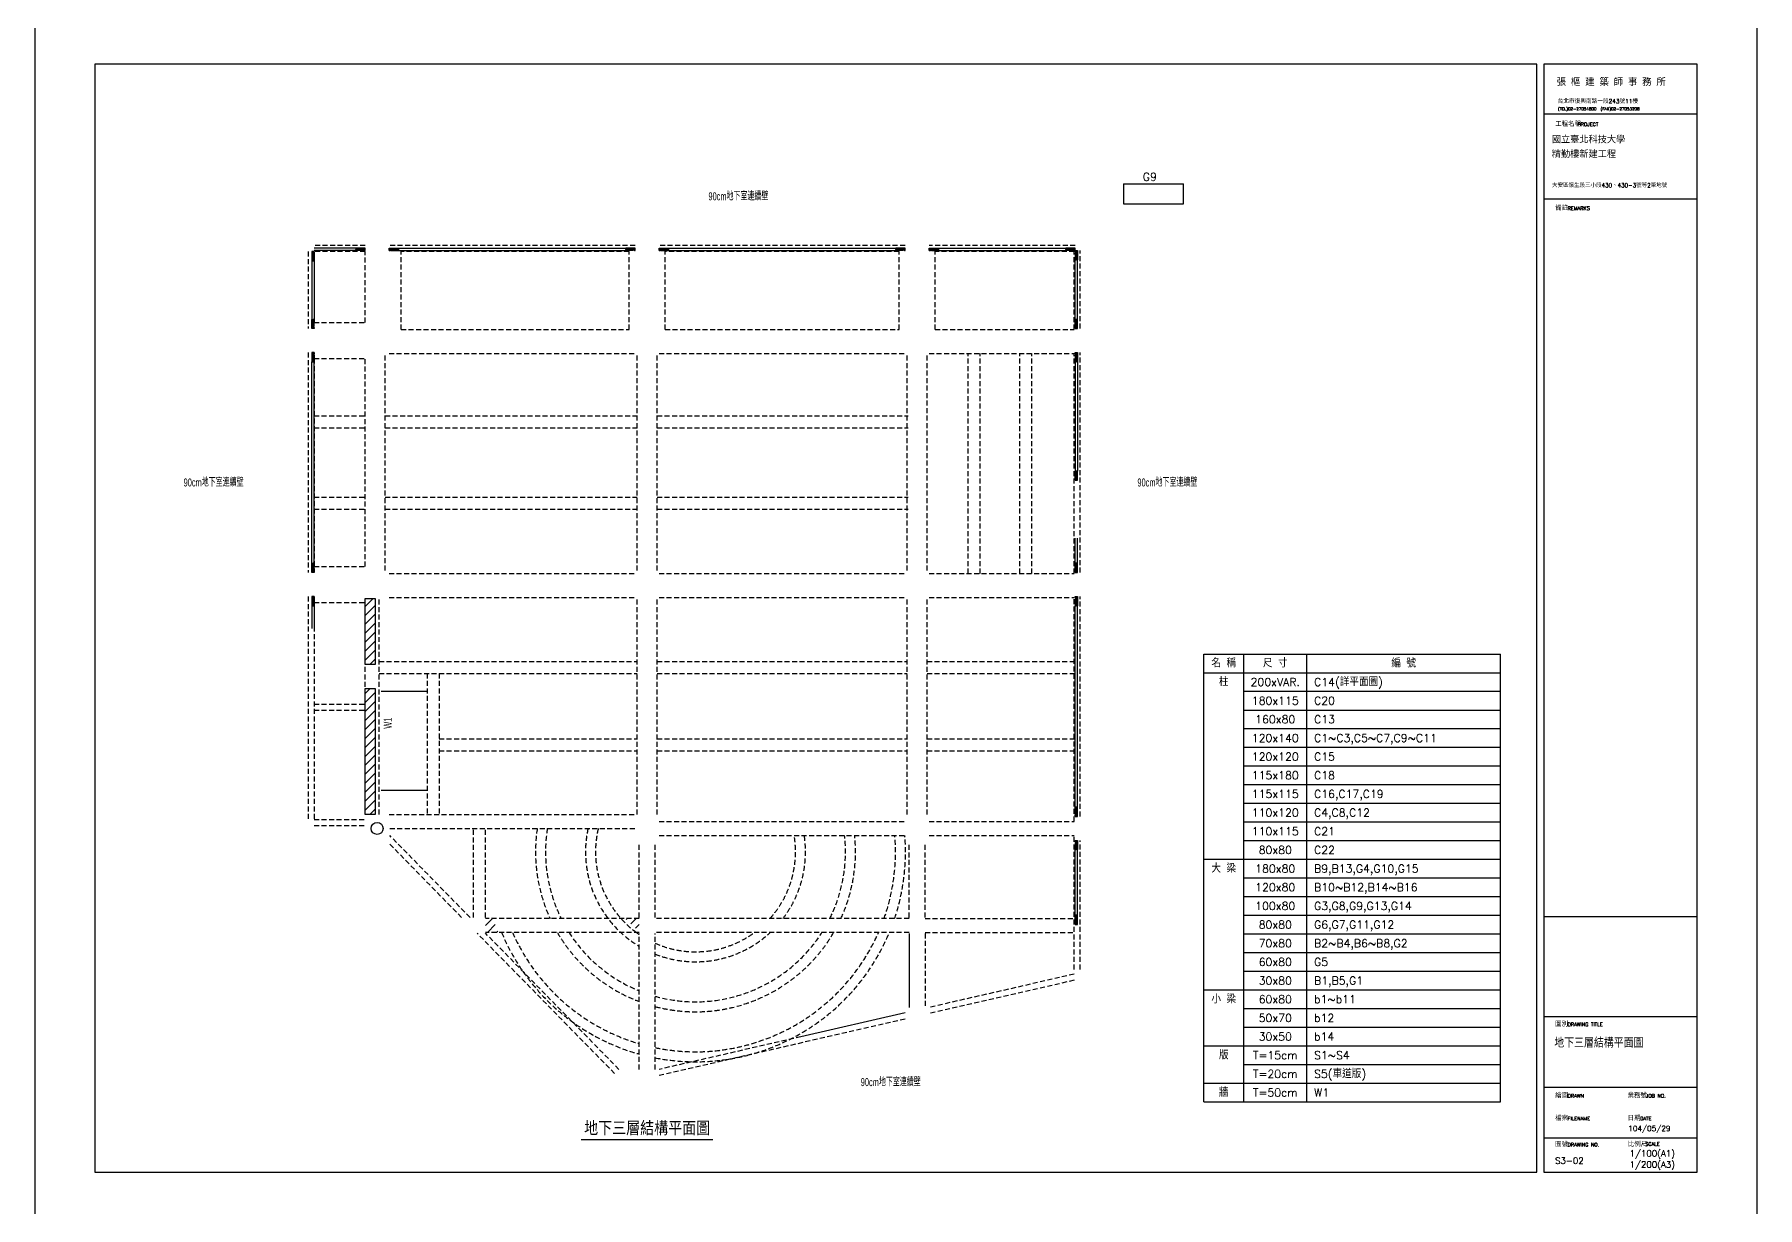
# Model space of a CAD drawing. Header units: millimetres. Extents: x -6716 to 14417, y -6142 to 137521.
# Drawn here: x -2 to 8613, y 118393 to 124260 of the extents above; entities that cross this region are included whole.
import ezdxf
from ezdxf.enums import TextEntityAlignment as Align

# ---------------------------------------------------------------- set-up
doc = ezdxf.new("R2010")
doc.units = ezdxf.units.MM
doc.header["$LTSCALE"] = 100
doc.linetypes.add('CENTER', pattern=[2, 1.25, -0.25, 0.25, -0.25])
doc.linetypes.add('HIDDEN', pattern=[0.375, 0.25, -0.125])
for name, color, linetype in [('0-BEAM01', 4, 'HIDDEN'), ('0-BEAM02', 241, 'HIDDEN'), ('0-HATCH', 9, 'Continuous'), ('0-NOTES', 7, 'Continuous'), ('0-TEXTN', 4, 'Continuous'), ('0-TEXTW', 3, 'Continuous'), ('0-WALL', 7, 'HIDDEN'), ('0-施工圖框$0$TEXT-圖框', 3, 'Continuous'), ('0-施工圖框$0$圖框', 7, 'Continuous'), ('A-DOOR', 4, 'Continuous'), ('A-復璧', 3, 'Continuous'), ('CTEXT', 7, 'Continuous'), ('TEXT-標題', 3, 'Continuous'), ('TITLE', 7, 'Continuous')]:
    doc.layers.add(name, color=color, linetype=linetype)
for name, color, linetype, lineweight in [('RA-Beam-Name', 2, 'CENTER', 0), ('RA-Floor-Origin', 3, 'Continuous', 30), ('RA-Floor.BoundingBox', 55, 'Continuous', 20)]:
    doc.layers.add(name, color=color, linetype=linetype, lineweight=lineweight)
doc.styles.add('0-施工圖框$0$TXT', font='romans.shx', dxfattribs={"bigfont": 'chineset.shx'})
doc.styles.add('3-AUCAD', font='aucad.shx', dxfattribs={"width": 0.67, "height": 30, "bigfont": 'single.shx'})

msp = doc.modelspace()

# ---------------------------------------------------------------- hatches: boundary and pattern name
at = {"layer": '0-HATCH'}
h = msp.add_hatch(dxfattribs=at)
h.set_pattern_fill('ANSI31', color=256, scale=10, style=0)
h.set_pattern_definition([(45, (3e-06, 19170), (-22.45064, 22.45064), [])])
h.paths.add_polyline_path([(1700.8, 121109), (1650.8, 121109), (1650.8, 121439), (1700.8, 121439)])
h = msp.add_hatch(dxfattribs=at)
h.set_pattern_fill('ANSI31', color=256, scale=10, style=0)
h.set_pattern_definition([(45, (-3e-06, 18420), (-22.45064, 22.45064), [])])
h.paths.add_polyline_path([(1700.8, 120359), (1650.8, 120359), (1650.8, 120989), (1700.8, 120989)])
h = msp.add_hatch(dxfattribs=at)
h.set_pattern_fill('ANSI31', color=256, scale=10, style=0)
h.paths.add_polyline_path([(2291.1, 119839), (2252.6, 119839), (2252.6, 119769), (2316.9, 119769, -0.01752)])
h = msp.add_hatch(dxfattribs=at)
h.set_pattern_fill('ANSI31', color=256, scale=10, style=0)
h.paths.add_polyline_path([(3020.8, 119839), (2950.3, 119839, 0.048261), (3020.8, 119777.6)])

# ---------------------------------------------------------------- linework, layer by layer
for p, q in [((5442.7, 123513.5), (5742.7, 123513.5)), ((5442.7, 123513.5), (5442.7, 123413.5)), ((5742.7, 123413.5), (5742.7, 123513.5)), ((5442.7, 123413.5), (5742.7, 123413.5)), ((1960.8, 120974), (1730.8, 120974)), ((1960.8, 120479), (1730.8, 120479))]:
    msp.add_line(p, q)
at = {"layer": '0-BEAM01'}
for p, q in [((1650.8, 123204), (1395.8, 123204)), ((3000.8, 123204), (1770.8, 123204)), ((4350.8, 123204), (3120.8, 123204)), ((5200.8, 123204), (4470.8, 123204)), ((1365.8, 123174), (1365.8, 122789)), ((1650.8, 123174), (1395.8, 123174)), ((1395.8, 123174), (1395.8, 122819)), ((1650.8, 122819), (1650.8, 123174)), ((2970.8, 123174), (1830.8, 123174)), ((1830.8, 122784), (1830.8, 123174)), ((2970.8, 122784), (2970.8, 123174)), ((4320.8, 123174), (3150.8, 123174)), ((3150.8, 122784), (3150.8, 123174)), ((4320.8, 122784), (4320.8, 123174)), ((5195.8, 123174), (4500.8, 123174)), ((4500.8, 122784), (4500.8, 123174)), ((5195.8, 122784), (5195.8, 123174)), ((5225.8, 122789), (5225.8, 123179)), ((1395.8, 122819), (1650.8, 122819)), ((1830.8, 122784), (2970.8, 122784)), ((3150.8, 122784), (4320.8, 122784)), ((4500.8, 122784), (5195.8, 122784)), ((1365.8, 122669), (1365.8, 121569)), ((1395.8, 122639), (1395.8, 121569)), ((1395.8, 122639), (1650.8, 122639)), ((1650.8, 121599), (1650.8, 122639)), ((1750.8, 121579), (1750.8, 122659)), ((1770.8, 122664), (3000.8, 122664)), ((3010.8, 121579), (3010.8, 122659)), ((3110.8, 121579), (3110.8, 122659)), ((3120.8, 122664), (4350.8, 122664)), ((4360.8, 121579), (4360.8, 122659)), ((4460.8, 121579), (4460.8, 122659)), ((4470.8, 122664), (5195.8, 122664)), ((5195.8, 121564), (5195.8, 122664)), ((5225.8, 121569), (5225.8, 122669)), ((1395.8, 121599), (1650.8, 121599)), ((1770.8, 121564), (3000.8, 121564)), ((3120.8, 121564), (4350.8, 121564)), ((4470.8, 121564), (5195.8, 121564)), ((1365.8, 121449), (1365.8, 120334)), ((1395.8, 121449), (1395.8, 120334)), ((1395.8, 121419), (1650.8, 121419)), ((1650.8, 120359), (1650.8, 121439)), ((1720.8, 120359), (1720.8, 121439)), ((1770.8, 121444), (3000.8, 121444)), ((3010.8, 120359), (3010.8, 121439)), ((3110.8, 120359), (3110.8, 121439)), ((3120.8, 121444), (4350.8, 121444)), ((4360.8, 120359), (4360.8, 121439)), ((4460.8, 120359), (4460.8, 121439)), ((4470.8, 121444), (5195.8, 121444)), ((5195.8, 120324), (5195.8, 121444)), ((5225.8, 120349), (5225.8, 121449)), ((1770.8, 120359), (3000.8, 120359)), ((1395.8, 120334), (1650.8, 120334)), ((1395.8, 120304), (1650.8, 120304)), ((1773.6, 120289), (3000.8, 120289)), ((2192.6, 119844), (2192.6, 120289)), ((2252.6, 119844), (2252.6, 120289)), ((3120.8, 120324), (4350.8, 120324)), ((4470.8, 120324), (5195.8, 120324)), ((2133.3, 119844), (1765.9, 120219)), ((2175.3, 119844), (1773.6, 120254)), ((3020.8, 119844), (3020.8, 120219)), ((3100.8, 119844), (3100.8, 120219)), ((3120.8, 120254), (4350.8, 120254)), ((4370.8, 119844), (4370.8, 120219)), ((4450.8, 119844), (4450.8, 120219)), ((4470.8, 120254), (5195.8, 120254)), ((5195.8, 119584), (5195.8, 120254)), ((5225.8, 119584), (5225.8, 120229)), ((3020.8, 119839), (2252.6, 119839)), ((4370.8, 119839), (3100.8, 119839)), ((4450.8, 119839), (5195.8, 119839)), ((2898.1, 119063.4), (2211.7, 119764)), ((3020.8, 119769), (2252.6, 119769)), ((2919.5, 119084.4), (2252.6, 119765.1)), ((3020.8, 119084.4), (3020.8, 119764)), ((4370.8, 119769), (3100.8, 119769)), ((3100.8, 119084.4), (3100.8, 119764)), ((4450.8, 119769), (5195.8, 119769)), ((4450.8, 119764), (4450.8, 119394.1)), ((5195.8, 119560.4), (4470.8, 119394.1)), ((5195.8, 119529.6), (4470.8, 119363.3)), ((4350.8, 119335.8), (3120.8, 119053.6)), ((3830, 119247.1), (3120.8, 119084.4))]:
    msp.add_line(p, q, dxfattribs=at)
at = {"layer": '0-BEAM01', "linetype": 'Continuous'}
for p, q in [((4370.8, 119764), (4370.8, 119394.1)), ((4350.8, 119366.6), (3830, 119247.1))]:
    msp.add_line(p, q, dxfattribs=at)
at = {"layer": '0-BEAM02'}
for p, q in [((4665.8, 121564), (4665.8, 122664)), ((4725.8, 121564), (4725.8, 122664)), ((4923.8, 121564), (4923.8, 122664)), ((4983.8, 121564), (4983.8, 122664)), ((1395.8, 122352.3), (1650.8, 122352.3)), ((1750.8, 122352.3), (3010.8, 122352.3)), ((3110.8, 122352.3), (4365.8, 122352.3)), ((1395.8, 122292.3), (1650.8, 122292.3)), ((1750.8, 122292.3), (3010.8, 122292.3)), ((3110.8, 122292.3), (4365.8, 122292.3)), ((1395.8, 121945.6), (1650.8, 121945.6)), ((1750.8, 121945.6), (3010.8, 121945.6)), ((3110.8, 121945.6), (4365.8, 121945.6)), ((1395.8, 121885.6), (1650.8, 121885.6)), ((1750.8, 121885.6), (3010.8, 121885.6)), ((3110.8, 121885.6), (4365.8, 121885.6)), ((1720.8, 121124), (3010.8, 121124)), ((1720.8, 121064), (3010.8, 121064)), ((1960.8, 121064), (1960.8, 120359)), ((2020.8, 121064), (2020.8, 120359)), ((3110.8, 121124), (4360.8, 121124)), ((3110.8, 121064), (4360.8, 121064)), ((4460.8, 121124), (5195.8, 121124)), ((4460.8, 121064), (5195.8, 121064)), ((1395.8, 120911), (1650.8, 120911)), ((1395.8, 120881), (1650.8, 120881)), ((2020.8, 120736.5), (3010.8, 120736.5)), ((3110.8, 120736.5), (4360.8, 120736.5)), ((4460.8, 120736.5), (5195.8, 120736.5)), ((2020.8, 120676.5), (3010.8, 120676.5)), ((3110.8, 120676.5), (4360.8, 120676.5)), ((4460.8, 120676.5), (5195.8, 120676.5))]:
    msp.add_line(p, q, dxfattribs=at)
msp.add_lwpolyline([(3100.8, 119141.9, 0.110738), (3560.1, 119154.4, 0.236448), (4272, 119769)], format="xyb", dxfattribs=at)
for radius, start, end in [(800, 171.61796, 204.62813), (750, 171.05472, 206.39192), (550, 167.75846, 239.17744), (500, 166.5123, 235.69354), (500, 318.18225, 9.39481), (550, 322.68847, 8.53404), (750, 333.60808, 6.24755), (800, 335.37187, 5.85567), (1000, 340.52584, 4.68159), (1050, 341.48781, 4.4582), (1050, 202.59241, 254.43151), (1000, 203.78975, 253.63176), (800, 210.28006, 249.37427), (750, 212.53687, 247.92957), (500, 233.78089, 235.69354), (550, 248.47381, 312.82602), (500, 246.19538, 306.21911), (750, 254.39051, 327.46313), (800, 255.3886, 329.71994), (1000, 258.3572, 336.21025)]:
    msp.add_arc((3302.6, 120172.3), radius, start, end, dxfattribs=at)
at = {"layer": '0-NOTES'}
for p, q in [((5843.8, 118921.4), (5843.8, 121161.4)), ((5843.8, 121161.4), (7327.6, 121161.4)), ((6043.4, 118921.4), (6043.4, 121161.4)), ((6359.2, 118921.4), (6359.2, 121161.4)), ((7327.6, 118921.4), (7327.6, 121161.4)), ((5843.8, 121068.1), (7327.6, 121068.1)), ((5843.8, 120134.8), (7327.6, 120134.8)), ((5843.8, 119481.4), (7327.6, 119481.4)), ((5843.8, 119201.4), (7327.6, 119201.4)), ((5843.8, 119014.8), (7327.6, 119014.8)), ((5843.8, 118921.4), (7327.6, 118921.4))]:
    msp.add_line(p, q, dxfattribs=at)
at = {"layer": '0-NOTES', "color": 3}
for p, q in [((6043.4, 120974.8), (7327.6, 120974.8)), ((6043.4, 120881.4), (7327.6, 120881.4)), ((6043.4, 120788.1), (7327.6, 120788.1)), ((6043.4, 120694.8), (7327.6, 120694.8)), ((6043.4, 120601.4), (7327.6, 120601.4)), ((6043.4, 120508.1), (7327.6, 120508.1)), ((6043.4, 120414.8), (7327.6, 120414.8)), ((6043.4, 120321.4), (7327.6, 120321.4)), ((6043.4, 120228.1), (7327.6, 120228.1)), ((6043.4, 120041.4), (7327.6, 120041.4)), ((6043.4, 119948.1), (7327.6, 119948.1)), ((6043.4, 119854.8), (7327.6, 119854.8)), ((6043.4, 119761.4), (7327.6, 119761.4)), ((6043.4, 119668.1), (7327.6, 119668.1)), ((6043.4, 119574.8), (7327.6, 119574.8)), ((6043.4, 119388.1), (7327.6, 119388.1)), ((6043.4, 119294.8), (7327.6, 119294.8)), ((6043.4, 119108.1), (7327.6, 119108.1))]:
    msp.add_line(p, q, dxfattribs=at)
at = {"layer": '0-WALL', "color": 40, "linetype": 'Continuous'}
for points in [[(1700.8, 121109), (1650.8, 121109), (1650.8, 121439), (1700.8, 121439)], [(1700.8, 120359), (1650.8, 120359), (1650.8, 120989), (1700.8, 120989)]]:
    msp.add_lwpolyline(points, close=True, dxfattribs=at)
at = {"layer": '0-施工圖框$0$圖框', "color": 1}
for p, q in [((8310, 124111), (7544.1, 124111)), ((7544.1, 124111), (7544.1, 119846.9)), ((8310, 119846.9), (8310, 124111)), ((8310, 123861), (7544.1, 123861)), ((8310, 123436), (7544.1, 123436)), ((7544.1, 119846.9), (7544.1, 118571)), ((8310, 119846.9), (7544.1, 119846.9)), ((8310, 118571), (8310, 119846.9)), ((8310, 119346.9), (7544.1, 119346.9)), ((8310, 118993.6), (7544.1, 118993.6)), ((8310, 118740.1), (7544.1, 118740.1)), ((7544.1, 118571), (8310, 118571))]:
    msp.add_line(p, q, dxfattribs=at)
at = {"layer": 'A-DOOR', "color": 35}
for points in [[(1383.8, 123174), (1383.8, 123128)], [(1390.8, 123174), (1390.8, 123169), (1393.8, 123169), (1393.8, 123171), (1395.8, 123171), (1395.8, 123174), (1390.8, 123174)], [(1390.8, 123169), (1390.8, 123133)], [(1390.8, 123128), (1390.8, 123133), (1393.8, 123133), (1393.8, 123131), (1395.8, 123131), (1395.8, 123128), (1390.8, 123128)], [(1393.8, 123171), (1393.8, 123131)], [(1395.8, 123174), (1395.8, 123167)], [(1395.8, 123163), (1395.8, 123128)], [(1650.8, 123191), (1604.8, 123191)], [(1604.8, 123184), (1609.8, 123184), (1609.8, 123181), (1607.8, 123181), (1607.8, 123179), (1604.8, 123179), (1604.8, 123184)], [(1639.8, 123179), (1604.8, 123179)], [(1647.8, 123181), (1607.8, 123181)], [(1645.8, 123184), (1609.8, 123184)], [(1650.8, 123179), (1643.8, 123179)], [(1650.8, 123184), (1645.8, 123184), (1645.8, 123181), (1647.8, 123181), (1647.8, 123179), (1650.8, 123179), (1650.8, 123184)], [(1770.8, 123191), (1816.8, 123191)], [(1770.8, 123184), (1775.8, 123184), (1775.8, 123181), (1773.8, 123181), (1773.8, 123179), (1770.8, 123179), (1770.8, 123184)], [(1770.8, 123179), (1777.7, 123179)], [(1773.8, 123181), (1813.8, 123181)], [(1775.8, 123184), (1811.8, 123184)], [(1781.7, 123179), (1816.8, 123179)], [(1816.8, 123184), (1811.8, 123184), (1811.8, 123181), (1813.8, 123181), (1813.8, 123179), (1816.8, 123179), (1816.8, 123184)], [(3000.8, 123191), (2954.8, 123191)], [(2954.8, 123184), (2959.8, 123184), (2959.8, 123181), (2957.8, 123181), (2957.8, 123179), (2954.8, 123179), (2954.8, 123184)], [(2989.8, 123179), (2954.8, 123179)], [(2997.8, 123181), (2957.8, 123181)], [(2995.8, 123184), (2959.8, 123184)], [(3000.8, 123179), (2993.8, 123179)], [(3000.8, 123184), (2995.8, 123184), (2995.8, 123181), (2997.8, 123181), (2997.8, 123179), (3000.8, 123179), (3000.8, 123184)], [(3120.8, 123191), (3166.8, 123191)], [(3120.8, 123184), (3125.8, 123184), (3125.8, 123181), (3123.8, 123181), (3123.8, 123179), (3120.8, 123179), (3120.8, 123184)], [(3120.8, 123179), (3127.7, 123179)], [(3123.8, 123181), (3163.8, 123181)], [(3125.8, 123184), (3161.8, 123184)], [(3131.7, 123179), (3166.8, 123179)], [(3166.8, 123184), (3161.8, 123184), (3161.8, 123181), (3163.8, 123181), (3163.8, 123179), (3166.8, 123179), (3166.8, 123184)], [(4350.8, 123191), (4304.8, 123191)], [(4304.8, 123184), (4309.8, 123184), (4309.8, 123181), (4307.8, 123181), (4307.8, 123179), (4304.8, 123179), (4304.8, 123184)], [(4339.8, 123179), (4304.8, 123179)], [(4347.8, 123181), (4307.8, 123181)], [(4345.8, 123184), (4309.8, 123184)], [(4350.8, 123179), (4343.8, 123179)], [(4350.8, 123184), (4345.8, 123184), (4345.8, 123181), (4347.8, 123181), (4347.8, 123179), (4350.8, 123179), (4350.8, 123184)], [(4470.8, 123191), (4516.8, 123191)], [(4470.8, 123184), (4475.8, 123184), (4475.8, 123181), (4473.8, 123181), (4473.8, 123179), (4470.8, 123179), (4470.8, 123184)], [(4470.8, 123179), (4477.7, 123179)], [(4473.8, 123181), (4513.8, 123181)], [(4475.8, 123184), (4511.8, 123184)], [(4481.7, 123179), (4516.8, 123179)], [(4516.8, 123184), (4511.8, 123184), (4511.8, 123181), (4513.8, 123181), (4513.8, 123179), (4516.8, 123179), (4516.8, 123184)], [(5200.8, 123191), (5154.8, 123191)], [(5154.8, 123184), (5159.8, 123184), (5159.8, 123181), (5157.8, 123181), (5157.8, 123179), (5154.8, 123179), (5154.8, 123184)], [(5189.8, 123179), (5154.8, 123179)], [(5197.8, 123181), (5157.8, 123181)], [(5195.8, 123184), (5159.8, 123184)], [(5200.8, 123179), (5193.8, 123179)], [(5200.8, 123184), (5195.8, 123184), (5195.8, 123181), (5197.8, 123181), (5197.8, 123179), (5200.8, 123179), (5200.8, 123184)], [(5205.8, 123179), (5205.8, 123174), (5202.8, 123174), (5202.8, 123176), (5200.8, 123176), (5200.8, 123179), (5205.8, 123179)], [(5200.8, 123179), (5200.8, 123172)], [(5200.8, 123168), (5200.8, 123133)], [(5205.8, 123133), (5205.8, 123138), (5202.8, 123138), (5202.8, 123136), (5200.8, 123136), (5200.8, 123133), (5205.8, 123133)], [(5202.8, 123176), (5202.8, 123136)], [(5205.8, 123174), (5205.8, 123138)], [(5212.8, 123179), (5212.8, 123133)], [(1383.8, 122789), (1383.8, 122835)], [(1390.8, 122835), (1390.8, 122830), (1393.8, 122830), (1393.8, 122832), (1395.8, 122832), (1395.8, 122835), (1390.8, 122835)], [(1390.8, 122794), (1390.8, 122830)], [(1390.8, 122789), (1390.8, 122794), (1393.8, 122794), (1393.8, 122792), (1395.8, 122792), (1395.8, 122789), (1390.8, 122789)], [(1393.8, 122792), (1393.8, 122832)], [(1395.8, 122799.9), (1395.8, 122835)], [(1395.8, 122789), (1395.8, 122795.9)], [(5205.8, 122835), (5205.8, 122830), (5202.8, 122830), (5202.8, 122832), (5200.8, 122832), (5200.8, 122835), (5205.8, 122835)], [(5200.8, 122799.9), (5200.8, 122835)], [(5200.8, 122789), (5200.8, 122795.9)], [(5205.8, 122789), (5205.8, 122794), (5202.8, 122794), (5202.8, 122792), (5200.8, 122792), (5200.8, 122789), (5205.8, 122789)], [(5202.8, 122792), (5202.8, 122832)], [(5205.8, 122794), (5205.8, 122830)], [(5212.8, 122789), (5212.8, 122835)], [(1383.8, 122669), (1383.8, 122623)], [(1390.8, 122669), (1390.8, 122664), (1393.8, 122664), (1393.8, 122666), (1395.8, 122666), (1395.8, 122669), (1390.8, 122669)], [(1390.8, 122664), (1390.8, 122628)], [(1390.8, 122623), (1390.8, 122628), (1393.8, 122628), (1393.8, 122626), (1395.8, 122626), (1395.8, 122623), (1390.8, 122623)], [(1393.8, 122666), (1393.8, 122626)], [(1395.8, 122669), (1395.8, 122662)], [(1395.8, 122658), (1395.8, 122623)], [(5205.8, 122669), (5205.8, 122664), (5202.8, 122664), (5202.8, 122666), (5200.8, 122666), (5200.8, 122669), (5205.8, 122669)], [(5200.8, 122669), (5200.8, 122662)], [(5200.8, 122658), (5200.8, 122623)], [(5205.8, 122623), (5205.8, 122628), (5202.8, 122628), (5202.8, 122626), (5200.8, 122626), (5200.8, 122623), (5205.8, 122623)], [(5202.8, 122666), (5202.8, 122626)], [(5205.8, 122664), (5205.8, 122628)], [(5212.8, 122669), (5212.8, 122623)], [(5205.8, 122076), (5205.8, 122071), (5202.8, 122071), (5202.8, 122073), (5200.8, 122073), (5200.8, 122076), (5205.8, 122076)], [(5200.8, 122040.9), (5200.8, 122076)], [(5212.8, 122030), (5212.8, 122076)], [(5200.8, 122030), (5200.8, 122036.9)], [(5205.8, 122030), (5205.8, 122035), (5202.8, 122035), (5202.8, 122033), (5200.8, 122033), (5200.8, 122030), (5205.8, 122030)], [(5202.8, 122033), (5202.8, 122073)], [(5205.8, 122035), (5205.8, 122071)], [(1383.8, 121569), (1383.8, 121615)], [(1390.8, 121615), (1390.8, 121610), (1393.8, 121610), (1393.8, 121612), (1395.8, 121612), (1395.8, 121615), (1390.8, 121615)], [(1390.8, 121574), (1390.8, 121610)], [(1390.8, 121569), (1390.8, 121574), (1393.8, 121574), (1393.8, 121572), (1395.8, 121572), (1395.8, 121569), (1390.8, 121569)], [(1393.8, 121572), (1393.8, 121612)], [(1395.8, 121579.9), (1395.8, 121615)], [(1395.8, 121569), (1395.8, 121575.9)], [(5205.8, 121615), (5205.8, 121610), (5202.8, 121610), (5202.8, 121612), (5200.8, 121612), (5200.8, 121615), (5205.8, 121615)], [(5200.8, 121579.9), (5200.8, 121615)], [(5200.8, 121569), (5200.8, 121575.9)], [(5205.8, 121569), (5205.8, 121574), (5202.8, 121574), (5202.8, 121572), (5200.8, 121572), (5200.8, 121569), (5205.8, 121569)], [(5202.8, 121572), (5202.8, 121612)], [(5205.8, 121574), (5205.8, 121610)], [(5212.8, 121569), (5212.8, 121615)], [(1383.8, 121449), (1383.8, 121403)], [(1390.8, 121449), (1390.8, 121444), (1393.8, 121444), (1393.8, 121446), (1395.8, 121446), (1395.8, 121449), (1390.8, 121449)], [(1390.8, 121444), (1390.8, 121408)], [(1390.8, 121403), (1390.8, 121408), (1393.8, 121408), (1393.8, 121406), (1395.8, 121406), (1395.8, 121403), (1390.8, 121403)], [(1393.8, 121446), (1393.8, 121406)], [(1395.8, 121449), (1395.8, 121442)], [(1395.8, 121438), (1395.8, 121403)], [(5205.8, 121449), (5205.8, 121444), (5202.8, 121444), (5202.8, 121446), (5200.8, 121446), (5200.8, 121449), (5205.8, 121449)], [(5200.8, 121449), (5200.8, 121442)], [(5200.8, 121438), (5200.8, 121403)], [(5205.8, 121403), (5205.8, 121408), (5202.8, 121408), (5202.8, 121406), (5200.8, 121406), (5200.8, 121403), (5205.8, 121403)], [(5202.8, 121446), (5202.8, 121406)], [(5205.8, 121444), (5205.8, 121408)], [(5212.8, 121449), (5212.8, 121403)], [(5205.8, 120395), (5205.8, 120390), (5202.8, 120390), (5202.8, 120392), (5200.8, 120392), (5200.8, 120395), (5205.8, 120395)], [(5200.8, 120359.9), (5200.8, 120395)], [(5200.8, 120349), (5200.8, 120355.9)], [(5205.8, 120349), (5205.8, 120354), (5202.8, 120354), (5202.8, 120352), (5200.8, 120352), (5200.8, 120349), (5205.8, 120349)], [(5202.8, 120352), (5202.8, 120392)], [(5205.8, 120354), (5205.8, 120390)], [(5212.8, 120349), (5212.8, 120395)], [(5205.8, 120229), (5205.8, 120224), (5202.8, 120224), (5202.8, 120226), (5200.8, 120226), (5200.8, 120229), (5205.8, 120229)], [(5200.8, 120229), (5200.8, 120222)], [(5200.8, 120218), (5200.8, 120183)], [(5205.8, 120183), (5205.8, 120188), (5202.8, 120188), (5202.8, 120186), (5200.8, 120186), (5200.8, 120183), (5205.8, 120183)], [(5202.8, 120226), (5202.8, 120186)], [(5205.8, 120224), (5205.8, 120188)], [(5212.8, 120229), (5212.8, 120183)], [(5205.8, 119855), (5205.8, 119850), (5202.8, 119850), (5202.8, 119852), (5200.8, 119852), (5200.8, 119855), (5205.8, 119855)], [(5200.8, 119819.9), (5200.8, 119855)], [(5202.8, 119812), (5202.8, 119852)], [(5205.8, 119814), (5205.8, 119850)], [(5212.8, 119809), (5212.8, 119855)], [(5200.8, 119809), (5200.8, 119815.9)], [(5205.8, 119809), (5205.8, 119814), (5202.8, 119814), (5202.8, 119812), (5200.8, 119812), (5200.8, 119809), (5205.8, 119809)]]:
    msp.add_lwpolyline(points, dxfattribs=at)
at = {"layer": 'A-復璧', "color": 144}
for points in [[(1395.8, 123174), (1383.8, 123174)], [(1383.8, 123128), (1383.8, 122835)], [(1383.8, 123128), (1395.8, 123128)], [(1604.8, 123191), (1395.8, 123191)], [(1604.8, 123179), (1395.8, 123179)], [(1395.8, 123128), (1395.8, 122835)], [(1604.8, 123191), (1604.8, 123179)], [(1650.8, 123179), (1650.8, 123191)], [(1770.8, 123179), (1770.8, 123191)], [(1816.8, 123191), (2954.8, 123191)], [(1816.8, 123191), (1816.8, 123179)], [(1816.8, 123179), (2954.8, 123179)], [(2954.8, 123191), (2954.8, 123179)], [(3000.8, 123179), (3000.8, 123191)], [(3120.8, 123179), (3120.8, 123191)], [(3166.8, 123191), (4304.8, 123191)], [(3166.8, 123191), (3166.8, 123179)], [(3166.8, 123179), (4304.8, 123179)], [(4304.8, 123191), (4304.8, 123179)], [(4350.8, 123179), (4350.8, 123191)], [(4470.8, 123179), (4470.8, 123191)], [(4516.8, 123191), (5154.8, 123191)], [(4516.8, 123191), (4516.8, 123179)], [(4516.8, 123179), (5154.8, 123179)], [(5154.8, 123191), (5154.8, 123179)], [(5200.8, 123179), (5200.8, 123191)], [(5200.8, 123179), (5212.8, 123179)], [(5200.8, 122835), (5200.8, 123133)], [(5212.8, 123133), (5200.8, 123133)], [(5212.8, 122835), (5212.8, 123133)], [(1383.8, 122835), (1395.8, 122835)], [(1395.8, 122789), (1383.8, 122789)], [(5212.8, 122835), (5200.8, 122835)], [(5200.8, 122789), (5212.8, 122789)], [(1395.8, 122669), (1383.8, 122669)], [(1383.8, 121615), (1383.8, 122623)], [(1383.8, 122623), (1395.8, 122623)], [(1395.8, 121615), (1395.8, 122623)], [(5200.8, 122669), (5212.8, 122669)], [(5200.8, 122623), (5200.8, 122076)], [(5212.8, 122623), (5200.8, 122623)], [(5212.8, 122623), (5212.8, 122076)], [(5212.8, 122076), (5200.8, 122076)], [(5200.8, 122030), (5212.8, 122030)], [(5200.8, 121615), (5200.8, 121741.1)], [(5212.8, 121615), (5212.8, 121741.1)], [(1383.8, 121615), (1395.8, 121615)], [(1395.8, 121569), (1383.8, 121569)], [(5212.8, 121615), (5200.8, 121615)], [(5200.8, 121569), (5212.8, 121569)], [(1395.8, 121449), (1383.8, 121449)], [(1383.8, 121403), (1383.8, 121289)], [(1383.8, 121403), (1395.8, 121403)], [(1395.8, 121403), (1395.8, 121289)], [(5200.8, 121449), (5212.8, 121449)], [(5200.8, 120395), (5200.8, 121403)], [(5212.8, 121403), (5200.8, 121403)], [(5212.8, 120395), (5212.8, 121403)], [(5212.8, 120395), (5200.8, 120395)], [(5200.8, 120349), (5212.8, 120349)], [(5200.8, 120229), (5212.8, 120229)], [(5200.8, 119855), (5200.8, 120183)], [(5212.8, 120183), (5200.8, 120183)], [(5212.8, 119855), (5212.8, 120183)], [(5212.8, 119855), (5200.8, 119855)], [(5200.8, 119809), (5212.8, 119809)]]:
    msp.add_lwpolyline(points, dxfattribs=at)
at = {"layer": 'Defpoints'}
for points in [[(0, 118271), (8610, 118271), (8610, 124411), (0, 124411)], [(300, 118571), (7508.4, 118571), (7508.4, 124111), (300, 124111)]]:
    msp.add_lwpolyline(points, close=True, dxfattribs=at)
at = {"layer": 'RA-Floor-Origin'}
msp.add_circle((1710.8, 120289), 30, dxfattribs=at)
at = {"layer": 'RA-Floor.BoundingBox', "const_width": 5}
msp.add_lwpolyline([(0, 124411), (8610, 124411), (8610, 118271), (0, 118271)], close=True, dxfattribs=at)
at = {"layer": 'TITLE', "color": 1}
msp.add_line((2731.6, 118734.4), (3389.9, 118734.4), dxfattribs=at)

# ---------------------------------------------------------------- texts
at = {"layer": '0-TEXTN', "style": '0-施工圖框$0$TXT'}
for s, p in [('名 稱', (5943.6, 121114.8)), ('尺 寸', (6201.3, 121114.8)), ('編 號', (6843.4, 121114.8)), ('柱', (5943.6, 121021.4)), ('200xVAR.', (6201.3, 121021.4)), ('180x115', (6201.3, 120928.1)), ('160x80', (6201.3, 120834.8)), ('120x140', (6201.3, 120741.4)), ('120x120', (6201.3, 120648.1)), ('115x180', (6201.3, 120554.8)), ('115x115', (6201.3, 120461.4)), ('110x120', (6201.3, 120368.1)), ('110x115', (6201.3, 120274.8)), ('80x80', (6201.3, 120181.4)), ('大 梁', (5943.6, 120088.1)), ('180x80', (6201.3, 120088.1)), ('120x80', (6201.3, 119994.8)), ('100x80', (6201.3, 119901.4)), ('80x80', (6201.3, 119808.1)), ('70x80', (6201.3, 119714.8)), ('60x80', (6201.3, 119621.4)), ('30x80', (6201.3, 119528.1)), ('小 梁', (5943.6, 119434.8)), ('60x80', (6201.3, 119434.8)), ('50x70', (6201.3, 119341.4)), ('30x50', (6201.3, 119248.1)), ('版', (5943.6, 119154.8)), ('T=15cm', (6201.3, 119154.8)), ('T=20cm', (6201.3, 119061.4)), ('牆', (5943.6, 118968.1)), ('T=50cm', (6201.3, 118968.1))]:
    msp.add_text(s, height=40, dxfattribs=at).set_placement(p, align=Align.MIDDLE_CENTER)
for s, p in [('C14(詳平面圖)', (6395.2, 121001.4)), ('C20', (6395.2, 120908.1)), ('C13', (6395.2, 120814.8)), ('C1~C3,C5~C7,C9~C11', (6395.2, 120721.4)), ('C15', (6395.2, 120628.1)), ('C18', (6395.2, 120534.8)), ('C16,C17,C19', (6395.2, 120441.4)), ('C4,C8,C12', (6395.2, 120348.1)), ('C21', (6395.2, 120254.8)), ('C22', (6395.2, 120161.4)), ('B9,B13,G4,G10,G15', (6395.2, 120068.1)), ('B10~B12,B14~B16', (6395.2, 119974.8)), ('G3,G8,G9,G13,G14', (6395.2, 119881.4)), ('G6,G7,G11,G12', (6395.2, 119788.1)), ('B2~B4,B6~B8,G2', (6395.2, 119694.8)), ('G5', (6395.2, 119601.4)), ('B1,B5,G1', (6395.2, 119508.1)), ('b1~b11', (6395.2, 119414.8)), ('b12', (6395.2, 119321.4)), ('b14', (6395.2, 119228.1)), ('S1~S4', (6395.2, 119134.8)), ('S5(車道版)', (6395.2, 119041.4)), ('W1', (6395.2, 118948.1))]:
    msp.add_text(s, height=40, dxfattribs=at).set_placement(p)
at = {"layer": '0-TEXTW', "style": '3-AUCAD', "width": 0.67}
for p in [(3367.3, 123430.2), (743.3, 121999.3), (5512.1, 121999.3), (4128.8, 119000.6)]:
    msp.add_text('90cm地下室連續壁', height=40, dxfattribs=at).set_placement(p)
msp.add_text('W1', height=40, rotation=90, dxfattribs=at).set_placement((1784.1, 120787.8))
at = {"layer": '0-施工圖框$0$TEXT-圖框', "color": 3, "style": '0-施工圖框$0$TXT'}
msp.add_text('104/05/29', height=26.88, dxfattribs=at).set_placement((7965.6, 118775.4))
at = {"layer": '0-施工圖框$0$圖框', "color": 4, "style": '0-施工圖框$0$TXT'}
for s, height, p in [('張 樞 建 築 師 事 務 所', 35, (7608.3, 124002.9)), ('台北市復興南路一段243號11樓', 21, (7612.9, 123915.5)), ('(TEL)02-27051800  (FAX)02-27053208', 14.7, (7614.4, 123880.4)), ('工程名稱', 24, (7600.7, 123800.1)), ('PROJECT', 18, (7711.9, 123801.4)), ('備註', 24, (7600.7, 123380.6)), ('REMARKS', 18, (7663, 123381.8)), ('圖別', 24, (7600.7, 119298.9)), ('DRAWING TITLE', 18, (7663, 119300.1)), ('繪圖', 24, (7600.7, 118941.6)), ('DRAWN', 18, (7663, 118942.9)), ('業務號', 24, (7962.8, 118941.6)), ('JOB NO.', 18, (8053.9, 118942.9)), ('檔案', 24, (7600.7, 118828.2)), ('FILENAME', 18, (7663, 118829.5)), ('日期', 24, (7962.8, 118828.2)), ('DATE', 18, (8025.1, 118829.5)), ('圖號', 24, (7600.7, 118697.6)), ('DRAWING NO.', 18, (7663, 118698.9)), ('比例尺', 24, (7963.6, 118697.7)), ('SCALE', 18, (8051.1, 118702))]:
    msp.add_text(s, height=height, dxfattribs=at).set_placement(p)
at = {"layer": '0-施工圖框$0$圖框', "color": 3, "style": '0-施工圖框$0$TXT'}
for s, height, p in [('國立臺北科技大學', 34.02, (7583.8, 123716.1)), ('精勤樓新建工程', 34.02, (7583.8, 123643.2)), ('大安區懷生段三小段430、430-3號等2筆地號', 20.412, (7584.9, 123495.2))]:
    msp.add_text(s, height=height, dxfattribs=at).set_placement(p)
at = {"layer": 'CTEXT', "style": '0-施工圖框$0$TXT'}
msp.add_text('地下三層結構平面圖', height=70, dxfattribs=at).set_placement((3060.8, 118754.4), align=Align.CENTER)
at = {"layer": 'RA-Beam-Name', "style": '0-施工圖框$0$TXT'}
msp.add_text('G9', height=40, dxfattribs=at).set_placement((5538.9, 123527.7))
at = {"layer": 'TEXT-標題', "ltscale": 200, "style": '0-施工圖框$0$TXT'}
for s, height, p in [('地下三層結構平面圖', 45, (7596.5, 119193.3)), ('S3-02', 31.5, (7600.3, 118611.8)), ('1/100(A1)', 31.5, (7973, 118648.1)), ('1/200(A3)', 31.5, (7973, 118592.8))]:
    msp.add_text(s, height=height, dxfattribs=at).set_placement(p)

doc.saveas('drawing.dxf')
